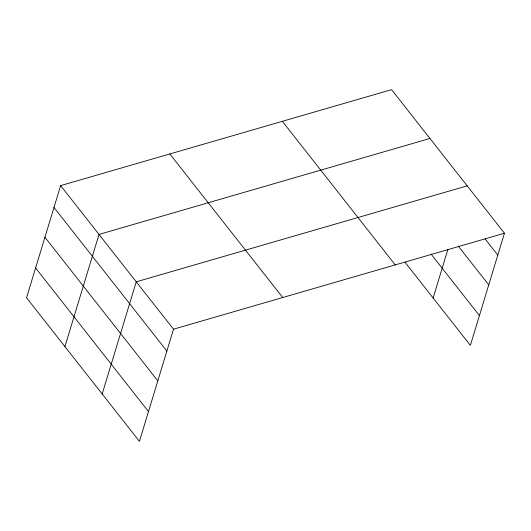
<?xml version="1.0" encoding="UTF-8"?>
<svg xmlns="http://www.w3.org/2000/svg" width="531" height="531" viewBox="0 0 531 531"><rect width="100%" height="100%" fill="white"/><g stroke="black" fill="none" stroke-linecap="round" stroke-linejoin="round"><path stroke-width="0.8" d="M60.627 185.618L26.55 297.772L139.434 441.347L173.511 329.193L60.627 185.618L391.566 89.653L504.45 233.228L470.373 345.382L405.06 262.301M64.928 346.584L99.005 234.436L429.944 138.472M102.184 393.969L136.255 281.815L467.2 185.85M433.123 298.004L447.918 249.311M173.511 329.193L504.45 233.228M485.049 238.864L497.806 255.092M458.14 245.946L488.759 284.888M430.953 253.924L479.427 315.587M282.353 121.32L395.237 264.903M169.834 153.95L282.718 297.526M53.983 207.475L166.867 351.057M44.929 237.271L157.813 380.853M35.604 267.969L148.488 411.552"/></g></svg>
